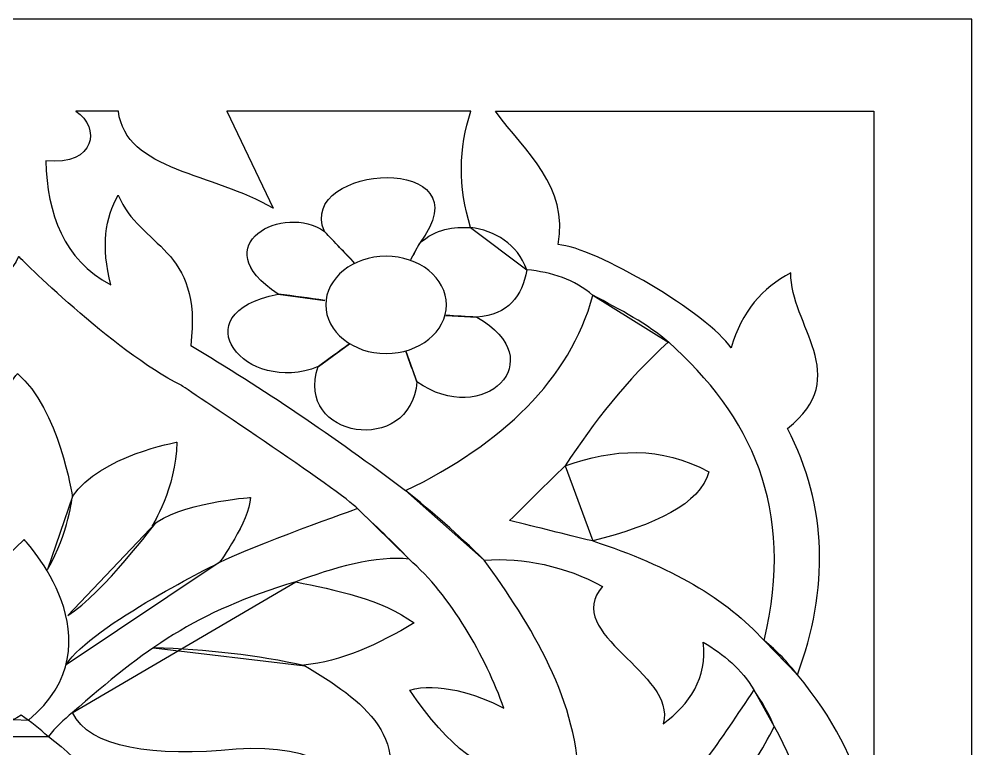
# Model space of a CAD drawing. Header units: centimetres. Extents: x 1.5 to 12, y -9 to 9.
# Drawn here: x 6.75 to 12, y 4.98 to 9 of the extents above; entities that cross this region are included whole.
import ezdxf

# ---------------------------------------------------------------- set-up
doc = ezdxf.new("R2010")
doc.units = ezdxf.units.CM
doc.header["$MEASUREMENT"] = 0
doc.layers.add('layer 1', color=7, linetype='Continuous')

msp = doc.modelspace()

# ---------------------------------------------------------------- linework, layer by layer
at = {"layer": 'layer 1', "color": 250}
for points, knots in [([(1.50051, 9.00077), (1.50051, 9.00077), (12.00111, 9.00077), (12.00111, 9.00077), (12.00111, 9.00077), (12.00111, 9.00077), (12.00111, -9.00025), (12.00111, -9.00025), (12.00111, -9.00025), (12.00111, -9.00025), (1.50051, -9.00025), (1.50051, -9.00025), (1.50051, -9.00025), (1.50051, -9.00025), (1.50051, 9.00077), (1.50051, 9.00077)], [0, 0, 0, 0, 0.2, 0.2, 0.2, 0.2, 0.4, 0.4, 0.4, 0.4, 0.6, 0.6, 0.6, 0.6, 1, 1, 1, 1]), ([(7.06436, 8.49267), (7.06436, 8.49267), (7.29829, 8.49267), (7.29829, 8.49267), (7.29829, 8.49267), (7.33764, 8.16199), (7.82619, 8.15108), (8.15099, 7.95774), (8.15099, 7.95774), (8.15099, 7.95774), (7.89627, 8.49267), (7.89627, 8.49267), (7.89627, 8.49267), (7.89627, 8.49267), (9.24083, 8.49267), (9.24083, 8.49267), (9.24083, 8.49267), (9.17111, 8.2893), (9.17038, 8.07579), (9.23867, 7.85215), (9.23867, 7.85215), (9.14459, 7.85413), (9.05049, 7.85051), (8.95642, 7.76322), (8.95642, 7.76322), (9.34217, 8.26925), (8.27361, 8.20466), (8.43323, 7.8299), (8.43323, 7.8299), (8.21523, 7.98925), (7.75856, 7.75764), (8.17852, 7.48531), (8.17852, 7.48531), (7.63022, 7.37735), (8.00053, 6.92364), (8.39883, 7.08513), (8.39883, 7.08513), (8.26284, 6.68773), (8.91107, 6.58766), (8.94267, 7.00174), (8.94267, 7.00174), (9.30983, 6.74236), (9.69533, 7.12217), (9.2731, 7.35746), (9.2731, 7.35746), (9.44751, 7.3695), (9.52093, 7.47326), (9.54846, 7.6187), (9.54846, 7.6187), (9.68613, 7.60575), (9.81175, 7.56462), (9.91272, 7.47755), (9.91272, 7.47755), (9.78535, 7.01156), (9.41192, 6.65992), (8.88069, 6.40149), (8.88069, 6.40149), (8.48602, 6.70209), (8.0913, 6.9649), (7.69663, 7.20184), (7.69663, 7.20184), (7.76445, 7.74447), (7.41658, 7.74073), (7.29736, 8.02999), (7.29736, 8.02999), (7.22442, 7.90691), (7.20275, 7.74761), (7.25604, 7.53532), (7.25604, 7.53532), (6.9947, 7.67724), (6.90697, 7.92424), (6.89807, 8.21899), (6.89807, 8.21899), (7.17647, 8.19425), (7.19918, 8.40209), (7.06436, 8.49267)], [0, 0, 0, 0, 0.05, 0.05, 0.05, 0.05, 0.1, 0.1, 0.1, 0.1, 0.15, 0.15, 0.15, 0.15, 0.2, 0.2, 0.2, 0.2, 0.25, 0.25, 0.25, 0.25, 0.3, 0.3, 0.3, 0.3, 0.35, 0.35, 0.35, 0.35, 0.4, 0.4, 0.4, 0.4, 0.45, 0.45, 0.45, 0.45, 0.5, 0.5, 0.5, 0.5, 0.55, 0.55, 0.55, 0.55, 0.6, 0.6, 0.6, 0.6, 0.65, 0.65, 0.65, 0.65, 0.7, 0.7, 0.7, 0.7, 0.75, 0.75, 0.75, 0.75, 0.8, 0.8, 0.8, 0.8, 0.85, 0.85, 0.85, 0.85, 0.9, 0.9, 0.9, 0.9, 1, 1, 1, 1]), ([(11.40717, 4.68845), (11.40717, 4.68845), (11.46042, 4.68845), (11.46042, 4.68845), (11.46042, 4.68845), (11.46042, 4.68845), (11.46042, 8.49267), (11.46042, 8.49267), (11.46042, 8.49267), (11.46042, 8.49267), (9.3753, 8.49267), (9.3753, 8.49267), (9.3753, 8.49267), (9.54409, 8.26467), (9.78019, 8.07923), (9.72057, 7.75764), (9.72057, 7.75764), (9.92309, 7.74478), (10.55321, 7.37395), (10.67396, 7.18799), (10.67396, 7.18799), (10.73108, 7.38954), (10.84704, 7.51984), (11.00319, 7.60145), (11.00319, 7.60145), (10.99708, 7.31597), (11.35294, 7.03046), (10.9849, 6.74498), (10.9849, 6.74498), (11.20735, 6.31276), (11.21326, 5.85868), (11.03977, 5.38645), (11.03977, 5.38645), (11.23763, 5.14777), (11.35735, 4.91356), (11.40717, 4.68845)], [0, 0, 0, 0, 0.1, 0.1, 0.1, 0.1, 0.2, 0.2, 0.2, 0.2, 0.3, 0.3, 0.3, 0.3, 0.4, 0.4, 0.4, 0.4, 0.5, 0.5, 0.5, 0.5, 0.6, 0.6, 0.6, 0.6, 0.7, 0.7, 0.7, 0.7, 0.8, 0.8, 0.8, 0.8, 1, 1, 1, 1]), ([(8.43323, 7.8299), (8.4912, 7.76858), (8.54345, 7.7155), (8.6014, 7.65418), (8.6014, 7.65418), (8.6014, 7.65418), (8.43323, 7.8299), (8.43323, 7.8299)], [0, 0, 0, 0, 0.3333333, 0.3333333, 0.3333333, 0.3333333, 1, 1, 1, 1]), ([(9.23867, 7.85215), (9.37203, 7.83524), (9.49502, 7.76189), (9.54846, 7.6187), (9.54846, 7.6187), (9.54846, 7.6187), (9.23867, 7.85215), (9.23867, 7.85215)], [0, 0, 0, 0, 0.3333333, 0.3333333, 0.3333333, 0.3333333, 1, 1, 1, 1]), ([(8.9091, 7.67578), (8.9256, 7.70621), (8.93993, 7.7328), (8.95642, 7.76322), (8.95642, 7.76322), (8.95642, 7.76322), (8.9091, 7.67578), (8.9091, 7.67578)], [0, 0, 0, 0, 0.3333333, 0.3333333, 0.3333333, 0.3333333, 1, 1, 1, 1]), ([(5.68226, 6.01405), (5.69818, 5.99066), (5.71406, 5.96727), (5.72992, 5.94387), (5.72992, 5.94387), (5.69885, 5.95804), (5.66777, 5.97221), (5.6367, 5.98642), (5.6367, 5.98642), (5.41058, 6.08939), (5.0714, 6.24384), (4.95834, 6.29531), (4.95834, 6.29531), (4.84527, 6.34682), (5.00393, 6.38754), (5.59107, 6.76101), (5.59107, 6.76101), (5.59107, 6.76101), (6.60576, 7.3696), (6.74825, 7.69237), (6.74825, 7.69237), (6.74825, 7.69237), (7.26701, 7.17135), (7.64324, 6.98233), (7.64324, 6.98233), (7.64324, 6.98233), (8.54091, 6.38544), (8.61549, 6.30279), (8.61549, 6.30279), (8.61549, 6.30279), (8.03086, 6.09705), (7.85415, 6.00486), (7.85415, 6.00486), (7.85415, 6.00486), (8.01945, 6.23078), (8.02516, 6.36449), (8.02516, 6.36449), (8.02516, 6.36449), (7.62045, 6.33219), (7.48364, 6.20774), (7.48364, 6.20774), (7.48364, 6.20774), (7.61473, 6.41057), (7.62045, 6.66879), (7.62045, 6.66879), (7.62045, 6.66879), (7.19861, 6.59504), (7.0447, 6.36911), (7.0447, 6.36911), (7.0447, 6.36911), (6.97058, 6.8532), (6.74257, 7.04686), (6.74257, 7.04686), (6.74257, 7.04686), (6.54307, 6.82093), (6.50315, 6.40135), (6.50315, 6.40135), (6.50315, 6.40135), (6.11551, 6.65033), (5.90462, 6.66879), (5.90462, 6.66879), (5.90462, 6.66879), (5.88748, 6.50739), (6.0699, 6.21695), (6.0699, 6.21695), (6.0699, 6.21695), (5.68226, 6.40599), (5.50555, 6.35527), (5.50555, 6.35527), (5.50555, 6.35527), (5.56829, 6.1201), (5.68226, 6.01405)], [0, 0, 0, 0, 0.0526316, 0.0526316, 0.0526316, 0.0526316, 0.1052632, 0.1052632, 0.1052632, 0.1052632, 0.1578947, 0.1578947, 0.1578947, 0.1578947, 0.2105263, 0.2105263, 0.2105263, 0.2105263, 0.2631579, 0.2631579, 0.2631579, 0.2631579, 0.3157895, 0.3157895, 0.3157895, 0.3157895, 0.3684211, 0.3684211, 0.3684211, 0.3684211, 0.4210526, 0.4210526, 0.4210526, 0.4210526, 0.4736842, 0.4736842, 0.4736842, 0.4736842, 0.5263158, 0.5263158, 0.5263158, 0.5263158, 0.5789474, 0.5789474, 0.5789474, 0.5789474, 0.6315789, 0.6315789, 0.6315789, 0.6315789, 0.6842105, 0.6842105, 0.6842105, 0.6842105, 0.7368421, 0.7368421, 0.7368421, 0.7368421, 0.7894737, 0.7894737, 0.7894737, 0.7894737, 0.8421053, 0.8421053, 0.8421053, 0.8421053, 0.8947368, 0.8947368, 0.8947368, 0.8947368, 1, 1, 1, 1]), ([(8.77309, 7.69382), (8.95612, 7.69382), (9.10546, 7.57329), (9.10546, 7.42549), (9.10546, 7.42549), (9.10546, 7.27769), (8.95612, 7.15715), (8.77309, 7.15715), (8.77309, 7.15715), (8.59003, 7.15715), (8.44074, 7.27769), (8.44074, 7.42549), (8.44074, 7.42549), (8.44074, 7.57329), (8.59003, 7.69382), (8.77309, 7.69382), (8.77309, 7.69382), (8.77309, 7.69382), (8.77309, 7.69382), (8.77309, 7.69382)], [0, 0, 0, 0, 0.1666667, 0.1666667, 0.1666667, 0.1666667, 0.3333333, 0.3333333, 0.3333333, 0.3333333, 0.5, 0.5, 0.5, 0.5, 0.6666667, 0.6666667, 0.6666667, 0.6666667, 1, 1, 1, 1]), ([(8.17852, 7.48531), (8.26588, 7.47338), (8.3478, 7.46225), (8.43515, 7.45029), (8.43515, 7.45029), (8.43515, 7.45029), (8.17852, 7.48531), (8.17852, 7.48531)], [0, 0, 0, 0, 0.3333333, 0.3333333, 0.3333333, 0.3333333, 1, 1, 1, 1]), ([(9.91264, 7.47805), (10.06215, 7.40068), (10.21587, 7.3186), (10.33132, 7.21834), (10.33132, 7.21834), (10.33132, 7.21834), (9.91264, 7.47805), (9.91264, 7.47805)], [0, 0, 0, 0, 0.3333333, 0.3333333, 0.3333333, 0.3333333, 1, 1, 1, 1]), ([(9.10202, 7.36777), (9.16092, 7.36363), (9.21419, 7.36162), (9.2731, 7.35746), (9.2731, 7.35746), (9.2731, 7.35746), (9.10202, 7.36777), (9.10202, 7.36777)], [0, 0, 0, 0, 0.3333333, 0.3333333, 0.3333333, 0.3333333, 1, 1, 1, 1]), ([(8.40062, 7.08609), (8.45737, 7.12753), (8.51413, 7.16899), (8.57089, 7.21046), (8.57089, 7.21046), (8.57089, 7.21046), (8.40062, 7.08609), (8.40062, 7.08609)], [0, 0, 0, 0, 0.3333333, 0.3333333, 0.3333333, 0.3333333, 1, 1, 1, 1]), ([(10.32856, 7.22169), (10.77942, 6.81669), (11.03373, 6.30905), (10.85563, 5.57548), (10.85563, 5.57548), (10.65222, 5.8032), (10.33783, 5.98611), (9.91246, 6.12425), (9.91246, 6.12425), (10.25465, 6.21192), (10.50427, 6.32766), (10.55052, 6.50497), (10.55052, 6.50497), (10.28696, 6.65059), (10.02343, 6.63191), (9.7599, 6.53857), (9.7599, 6.53857), (9.91706, 6.77935), (10.09741, 7.0108), (10.32856, 7.22169)], [0, 0, 0, 0, 0.1666667, 0.1666667, 0.1666667, 0.1666667, 0.3333333, 0.3333333, 0.3333333, 0.3333333, 0.5, 0.5, 0.5, 0.5, 0.6666667, 0.6666667, 0.6666667, 0.6666667, 1, 1, 1, 1]), ([(8.88125, 7.17067), (8.90167, 7.11354), (8.92223, 7.05888), (8.94267, 7.00174), (8.94267, 7.00174), (8.94267, 7.00174), (8.88125, 7.17067), (8.88125, 7.17067)], [0, 0, 0, 0, 0.3333333, 0.3333333, 0.3333333, 0.3333333, 1, 1, 1, 1]), ([(9.7599, 6.53857), (9.64867, 6.43149), (9.56349, 6.34336), (9.45226, 6.23629), (9.45226, 6.23629), (9.61908, 6.19832), (9.74563, 6.16221), (9.91245, 6.12425), (9.91245, 6.12425), (9.91245, 6.12425), (9.7599, 6.53857), (9.7599, 6.53857)], [0, 0, 0, 0, 0.25, 0.25, 0.25, 0.25, 0.5, 0.5, 0.5, 0.5, 1, 1, 1, 1]), ([(7.0447, 6.36911), (7.0447, 6.36911), (7.02507, 6.17166), (6.90805, 5.96743), (6.90805, 5.96743), (6.90805, 5.96743), (7.0447, 6.36911), (7.0447, 6.36911)], [0, 0, 0, 0, 0.3333333, 0.3333333, 0.3333333, 0.3333333, 1, 1, 1, 1]), ([(8.88069, 6.40149), (9.02527, 6.28658), (9.1688, 6.16035), (9.31342, 6.01871), (9.31342, 6.01871), (9.31342, 6.01871), (8.88069, 6.40149), (8.88069, 6.40149)], [0, 0, 0, 0, 0.3333333, 0.3333333, 0.3333333, 0.3333333, 1, 1, 1, 1]), ([(8.61549, 6.30279), (8.71697, 6.20542), (8.80559, 6.12494), (8.90001, 6.02326), (8.90001, 6.02326), (8.90001, 6.02326), (8.61549, 6.30279), (8.61549, 6.30279)], [0, 0, 0, 0, 0.3333333, 0.3333333, 0.3333333, 0.3333333, 1, 1, 1, 1]), ([(7.50545, 6.22646), (7.50545, 6.22646), (7.21597, 5.8379), (7.01891, 5.7134), (7.01891, 5.7134), (7.01891, 5.7134), (7.50545, 6.22646), (7.50545, 6.22646)], [0, 0, 0, 0, 0.3333333, 0.3333333, 0.3333333, 0.3333333, 1, 1, 1, 1]), ([(6.71989, 5.13979), (6.71989, 5.13979), (6.23062, 5.64861), (6.77873, 6.13182), (6.77873, 6.13182), (6.77873, 6.13182), (7.31951, 5.56492), (6.80219, 5.13651), (6.80219, 5.13651), (6.80219, 5.13651), (6.71989, 5.13979), (6.71989, 5.13979)], [0, 0, 0, 0, 0.25, 0.25, 0.25, 0.25, 0.5, 0.5, 0.5, 0.5, 1, 1, 1, 1]), ([(6.94487, 2.41159), (6.94487, 2.64766), (6.94487, 2.86069), (6.94487, 3.13408), (6.94487, 3.13408), (7.56676, 3.00461), (7.39568, 3.9149), (7.73726, 4.08004), (7.73726, 4.08004), (7.55142, 4.10868), (7.34304, 4.03282), (7.17413, 3.95935), (7.17413, 3.95935), (7.41204, 4.3712), (7.30936, 4.74976), (6.91224, 5.04747), (6.91224, 5.04747), (6.95144, 5.09549), (6.996, 5.13918), (7.04595, 5.17861), (7.04595, 5.17861), (7.13427, 4.98338), (7.49578, 4.93072), (7.94791, 4.97744), (7.94791, 4.97744), (8.39238, 5.00666), (8.60886, 4.83991), (8.72168, 4.58408), (8.72168, 4.58408), (8.94938, 5.04112), (8.64354, 5.24472), (8.32046, 5.4402), (8.32046, 5.4402), (8.52213, 5.45737), (8.733, 5.55639), (8.92705, 5.67236), (8.92705, 5.67236), (8.75308, 5.80313), (8.48774, 5.8548), (8.27562, 5.8991), (8.27562, 5.8991), (8.47034, 5.9732), (8.72821, 6.04797), (8.90001, 6.02326), (8.90001, 6.02326), (9.12903, 5.82509), (9.32275, 5.48659), (9.42201, 5.20196), (9.42201, 5.20196), (9.27232, 5.28251), (9.0528, 5.34825), (8.90318, 5.30137), (8.90318, 5.30137), (9.12241, 4.98154), (9.31919, 4.83771), (9.49546, 4.85404), (9.49546, 4.85404), (9.47694, 4.76917), (9.48526, 4.68432), (9.5528, 4.59953), (9.5528, 4.59953), (9.70074, 4.53298), (9.83206, 4.44399), (9.94444, 4.32954), (9.94444, 4.32954), (9.76614, 4.18205), (9.58777, 4.06386), (9.40947, 3.99791), (9.40947, 3.99791), (9.46728, 4.32127), (9.30796, 4.49948), (8.95097, 4.54553), (8.95097, 4.54553), (8.51332, 4.50924), (8.33095, 4.29687), (8.46377, 3.88994), (8.46377, 3.88994), (8.12045, 4.0669), (7.89695, 4.05861), (7.67736, 3.7853), (7.67736, 3.7853), (7.51618, 3.46314), (7.80154, 3.34272), (8.04342, 3.25749), (8.04342, 3.25749), (7.7364, 3.11782), (7.59387, 2.91763), (7.69735, 2.60685), (7.69735, 2.60685), (7.57632, 2.5004), (7.45357, 2.42278), (7.33076, 2.34592), (7.33076, 2.34592), (7.20574, 2.37837), (7.07683, 2.40055), (6.94487, 2.41159)], [0, 0, 0, 0, 0.04, 0.04, 0.04, 0.04, 0.08, 0.08, 0.08, 0.08, 0.12, 0.12, 0.12, 0.12, 0.16, 0.16, 0.16, 0.16, 0.2, 0.2, 0.2, 0.2, 0.24, 0.24, 0.24, 0.24, 0.28, 0.28, 0.28, 0.28, 0.32, 0.32, 0.32, 0.32, 0.36, 0.36, 0.36, 0.36, 0.4, 0.4, 0.4, 0.4, 0.44, 0.44, 0.44, 0.44, 0.48, 0.48, 0.48, 0.48, 0.52, 0.52, 0.52, 0.52, 0.56, 0.56, 0.56, 0.56, 0.6, 0.6, 0.6, 0.6, 0.64, 0.64, 0.64, 0.64, 0.68, 0.68, 0.68, 0.68, 0.72, 0.72, 0.72, 0.72, 0.76, 0.76, 0.76, 0.76, 0.8, 0.8, 0.8, 0.8, 0.84, 0.84, 0.84, 0.84, 0.88, 0.88, 0.88, 0.88, 0.92, 0.92, 0.92, 0.92, 1, 1, 1, 1]), ([(7.85415, 6.00486), (7.85415, 6.00486), (7.15528, 5.66264), (7.00947, 5.44221), (7.00947, 5.44221), (7.00947, 5.44221), (7.85415, 6.00486), (7.85415, 6.00486)], [0, 0, 0, 0, 0.3333333, 0.3333333, 0.3333333, 0.3333333, 1, 1, 1, 1]), ([(9.31342, 6.01871), (9.56507, 5.67185), (9.84418, 5.23006), (9.8329, 4.76883), (9.8329, 4.76883), (9.95344, 4.7064), (10.07991, 4.62027), (10.16653, 4.52116), (10.16653, 4.52116), (10.44947, 4.75866), (10.61948, 5.03864), (10.79976, 5.30376), (10.79976, 5.30376), (10.73232, 5.41707), (10.63377, 5.49888), (10.52109, 5.56636), (10.52109, 5.56636), (10.54238, 5.3686), (10.44759, 5.22474), (10.29927, 5.11727), (10.29927, 5.11727), (10.37978, 5.3955), (9.73563, 5.61093), (9.96558, 5.87365), (9.96558, 5.87365), (9.75735, 5.98607), (9.53294, 6.0344), (9.31342, 6.01871)], [0, 0, 0, 0, 0.125, 0.125, 0.125, 0.125, 0.25, 0.25, 0.25, 0.25, 0.375, 0.375, 0.375, 0.375, 0.5, 0.5, 0.5, 0.5, 0.625, 0.625, 0.625, 0.625, 0.75, 0.75, 0.75, 0.75, 1, 1, 1, 1]), ([(7.04354, 5.17609), (7.44621, 5.5306), (7.72012, 5.73267), (8.27562, 5.8991), (8.27562, 5.8991), (8.27562, 5.8991), (7.04354, 5.17609), (7.04354, 5.17609)], [0, 0, 0, 0, 0.3333333, 0.3333333, 0.3333333, 0.3333333, 1, 1, 1, 1]), ([(10.85563, 5.57548), (10.92854, 5.51846), (10.98515, 5.4546), (11.03977, 5.38645), (11.03977, 5.38645), (11.03977, 5.38645), (10.85563, 5.57548), (10.85563, 5.57548)], [0, 0, 0, 0, 0.3333333, 0.3333333, 0.3333333, 0.3333333, 1, 1, 1, 1]), ([(7.4909, 5.53538), (7.78441, 5.52661), (8.06281, 5.49439), (8.32758, 5.43657), (8.32758, 5.43657), (8.32758, 5.43657), (7.4909, 5.53538), (7.4909, 5.53538)], [0, 0, 0, 0, 0.3333333, 0.3333333, 0.3333333, 0.3333333, 1, 1, 1, 1]), ([(10.79976, 5.30376), (10.84641, 5.23566), (10.88308, 5.1699), (10.91157, 5.10176), (10.91157, 5.10176), (10.91157, 5.10176), (10.79976, 5.30376), (10.79976, 5.30376)], [0, 0, 0, 0, 0.3333333, 0.3333333, 0.3333333, 0.3333333, 1, 1, 1, 1]), ([(6.57907, 5.04701), (6.63718, 5.08849), (6.69936, 5.12663), (6.76237, 5.16415), (6.76237, 5.16415), (6.81517, 5.12663), (6.86533, 5.08773), (6.91086, 5.04628), (6.91086, 5.04628), (6.91086, 5.04628), (6.57907, 5.04701), (6.57907, 5.04701)], [0, 0, 0, 0, 0.25, 0.25, 0.25, 0.25, 0.5, 0.5, 0.5, 0.5, 1, 1, 1, 1]), ([(10.91157, 5.10176), (10.79058, 4.85008), (10.58128, 4.59817), (10.29888, 4.36281), (10.29888, 4.36281), (10.52581, 4.15925), (10.69222, 3.92314), (10.79811, 3.6544), (10.79811, 3.6544), (11.18991, 4.12591), (11.18549, 4.61398), (10.91157, 5.10176)], [0, 0, 0, 0, 0.25, 0.25, 0.25, 0.25, 0.5, 0.5, 0.5, 0.5, 1, 1, 1, 1])]:
    msp.add_open_spline(points, degree=3, knots=knots, dxfattribs=at)
at = {"layer": 'layer 1', "color": 250, "lineweight": 9}
for points, knots in [([(1.50051, 9.00077), (1.50051, 9.00077), (12.00111, 9.00077), (12.00111, 9.00077), (12.00111, 9.00077), (12.00111, 9.00077), (12.00111, -9.00025), (12.00111, -9.00025), (12.00111, -9.00025), (12.00111, -9.00025), (1.50051, -9.00025), (1.50051, -9.00025), (1.50051, -9.00025), (1.50051, -9.00025), (1.50051, 9.00077), (1.50051, 9.00077)], [0, 0, 0, 0, 0.2, 0.2, 0.2, 0.2, 0.4, 0.4, 0.4, 0.4, 0.6, 0.6, 0.6, 0.6, 1, 1, 1, 1]), ([(7.06436, 8.49267), (7.06436, 8.49267), (7.29829, 8.49267), (7.29829, 8.49267), (7.29829, 8.49267), (7.33764, 8.16199), (7.82619, 8.15108), (8.15099, 7.95774), (8.15099, 7.95774), (8.15099, 7.95774), (7.89627, 8.49267), (7.89627, 8.49267), (7.89627, 8.49267), (7.89627, 8.49267), (9.24083, 8.49267), (9.24083, 8.49267), (9.24083, 8.49267), (9.17111, 8.2893), (9.17038, 8.07579), (9.23867, 7.85215), (9.23867, 7.85215), (9.14459, 7.85413), (9.05049, 7.85051), (8.95642, 7.76322), (8.95642, 7.76322), (9.34217, 8.26925), (8.27361, 8.20466), (8.43323, 7.8299), (8.43323, 7.8299), (8.21523, 7.98925), (7.75856, 7.75764), (8.17852, 7.48531), (8.17852, 7.48531), (7.63022, 7.37735), (8.00053, 6.92364), (8.39883, 7.08513), (8.39883, 7.08513), (8.26284, 6.68773), (8.91107, 6.58766), (8.94267, 7.00174), (8.94267, 7.00174), (9.30983, 6.74236), (9.69533, 7.12217), (9.2731, 7.35746), (9.2731, 7.35746), (9.44751, 7.3695), (9.52093, 7.47326), (9.54846, 7.6187), (9.54846, 7.6187), (9.68613, 7.60575), (9.81175, 7.56462), (9.91272, 7.47755), (9.91272, 7.47755), (9.78535, 7.01156), (9.41192, 6.65992), (8.88069, 6.40149), (8.88069, 6.40149), (8.48602, 6.70209), (8.0913, 6.9649), (7.69663, 7.20184), (7.69663, 7.20184), (7.76445, 7.74447), (7.41658, 7.74073), (7.29736, 8.02999), (7.29736, 8.02999), (7.22442, 7.90691), (7.20275, 7.74761), (7.25604, 7.53532), (7.25604, 7.53532), (6.9947, 7.67724), (6.90697, 7.92424), (6.89807, 8.21899), (6.89807, 8.21899), (7.17647, 8.19425), (7.19918, 8.40209), (7.06436, 8.49267)], [0, 0, 0, 0, 0.05, 0.05, 0.05, 0.05, 0.1, 0.1, 0.1, 0.1, 0.15, 0.15, 0.15, 0.15, 0.2, 0.2, 0.2, 0.2, 0.25, 0.25, 0.25, 0.25, 0.3, 0.3, 0.3, 0.3, 0.35, 0.35, 0.35, 0.35, 0.4, 0.4, 0.4, 0.4, 0.45, 0.45, 0.45, 0.45, 0.5, 0.5, 0.5, 0.5, 0.55, 0.55, 0.55, 0.55, 0.6, 0.6, 0.6, 0.6, 0.65, 0.65, 0.65, 0.65, 0.7, 0.7, 0.7, 0.7, 0.75, 0.75, 0.75, 0.75, 0.8, 0.8, 0.8, 0.8, 0.85, 0.85, 0.85, 0.85, 0.9, 0.9, 0.9, 0.9, 1, 1, 1, 1]), ([(11.40717, 4.68845), (11.40717, 4.68845), (11.46042, 4.68845), (11.46042, 4.68845), (11.46042, 4.68845), (11.46042, 4.68845), (11.46042, 8.49267), (11.46042, 8.49267), (11.46042, 8.49267), (11.46042, 8.49267), (9.3753, 8.49267), (9.3753, 8.49267), (9.3753, 8.49267), (9.54409, 8.26467), (9.78019, 8.07923), (9.72057, 7.75764), (9.72057, 7.75764), (9.92309, 7.74478), (10.55321, 7.37395), (10.67396, 7.18799), (10.67396, 7.18799), (10.73108, 7.38954), (10.84704, 7.51984), (11.00319, 7.60145), (11.00319, 7.60145), (10.99708, 7.31597), (11.35294, 7.03046), (10.9849, 6.74498), (10.9849, 6.74498), (11.20735, 6.31276), (11.21326, 5.85868), (11.03977, 5.38645), (11.03977, 5.38645), (11.23763, 5.14777), (11.35735, 4.91356), (11.40717, 4.68845)], [0, 0, 0, 0, 0.1, 0.1, 0.1, 0.1, 0.2, 0.2, 0.2, 0.2, 0.3, 0.3, 0.3, 0.3, 0.4, 0.4, 0.4, 0.4, 0.5, 0.5, 0.5, 0.5, 0.6, 0.6, 0.6, 0.6, 0.7, 0.7, 0.7, 0.7, 0.8, 0.8, 0.8, 0.8, 1, 1, 1, 1]), ([(5.68226, 6.01405), (5.69818, 5.99066), (5.71406, 5.96727), (5.72992, 5.94387), (5.72992, 5.94387), (5.69885, 5.95804), (5.66777, 5.97221), (5.6367, 5.98642), (5.6367, 5.98642), (5.41058, 6.08939), (5.0714, 6.24384), (4.95834, 6.29531), (4.95834, 6.29531), (4.84527, 6.34682), (5.00393, 6.38754), (5.59107, 6.76101), (5.59107, 6.76101), (5.59107, 6.76101), (6.60576, 7.3696), (6.74825, 7.69237), (6.74825, 7.69237), (6.74825, 7.69237), (7.26701, 7.17135), (7.64324, 6.98233), (7.64324, 6.98233), (7.64324, 6.98233), (8.54091, 6.38544), (8.61549, 6.30279), (8.61549, 6.30279), (8.61549, 6.30279), (8.03086, 6.09705), (7.85415, 6.00486), (7.85415, 6.00486), (7.85415, 6.00486), (8.01945, 6.23078), (8.02516, 6.36449), (8.02516, 6.36449), (8.02516, 6.36449), (7.62045, 6.33219), (7.48364, 6.20774), (7.48364, 6.20774), (7.48364, 6.20774), (7.61473, 6.41057), (7.62045, 6.66879), (7.62045, 6.66879), (7.62045, 6.66879), (7.19861, 6.59504), (7.0447, 6.36911), (7.0447, 6.36911), (7.0447, 6.36911), (6.97058, 6.8532), (6.74257, 7.04686), (6.74257, 7.04686), (6.74257, 7.04686), (6.54307, 6.82093), (6.50315, 6.40135), (6.50315, 6.40135), (6.50315, 6.40135), (6.11551, 6.65033), (5.90462, 6.66879), (5.90462, 6.66879), (5.90462, 6.66879), (5.88748, 6.50739), (6.0699, 6.21695), (6.0699, 6.21695), (6.0699, 6.21695), (5.68226, 6.40599), (5.50555, 6.35527), (5.50555, 6.35527), (5.50555, 6.35527), (5.56829, 6.1201), (5.68226, 6.01405)], [0, 0, 0, 0, 0.0526316, 0.0526316, 0.0526316, 0.0526316, 0.1052632, 0.1052632, 0.1052632, 0.1052632, 0.1578947, 0.1578947, 0.1578947, 0.1578947, 0.2105263, 0.2105263, 0.2105263, 0.2105263, 0.2631579, 0.2631579, 0.2631579, 0.2631579, 0.3157895, 0.3157895, 0.3157895, 0.3157895, 0.3684211, 0.3684211, 0.3684211, 0.3684211, 0.4210526, 0.4210526, 0.4210526, 0.4210526, 0.4736842, 0.4736842, 0.4736842, 0.4736842, 0.5263158, 0.5263158, 0.5263158, 0.5263158, 0.5789474, 0.5789474, 0.5789474, 0.5789474, 0.6315789, 0.6315789, 0.6315789, 0.6315789, 0.6842105, 0.6842105, 0.6842105, 0.6842105, 0.7368421, 0.7368421, 0.7368421, 0.7368421, 0.7894737, 0.7894737, 0.7894737, 0.7894737, 0.8421053, 0.8421053, 0.8421053, 0.8421053, 0.8947368, 0.8947368, 0.8947368, 0.8947368, 1, 1, 1, 1]), ([(8.77309, 7.69382), (8.95612, 7.69382), (9.10546, 7.57329), (9.10546, 7.42549), (9.10546, 7.42549), (9.10546, 7.27769), (8.95612, 7.15715), (8.77309, 7.15715), (8.77309, 7.15715), (8.59003, 7.15715), (8.44074, 7.27769), (8.44074, 7.42549), (8.44074, 7.42549), (8.44074, 7.57329), (8.59003, 7.69382), (8.77309, 7.69382)], [0, 0, 0, 0, 0.2, 0.2, 0.2, 0.2, 0.4, 0.4, 0.4, 0.4, 0.6, 0.6, 0.6, 0.6, 1, 1, 1, 1]), ([(10.32856, 7.22169), (10.77942, 6.81669), (11.03373, 6.30905), (10.85563, 5.57548), (10.85563, 5.57548), (10.65222, 5.8032), (10.33783, 5.98611), (9.91246, 6.12425), (9.91246, 6.12425), (10.25465, 6.21192), (10.50427, 6.32766), (10.55052, 6.50497), (10.55052, 6.50497), (10.28696, 6.65059), (10.02343, 6.63191), (9.7599, 6.53857), (9.7599, 6.53857), (9.91706, 6.77935), (10.09741, 7.0108), (10.32856, 7.22169)], [0, 0, 0, 0, 0.1666667, 0.1666667, 0.1666667, 0.1666667, 0.3333333, 0.3333333, 0.3333333, 0.3333333, 0.5, 0.5, 0.5, 0.5, 0.6666667, 0.6666667, 0.6666667, 0.6666667, 1, 1, 1, 1]), ([(9.7599, 6.53857), (9.64867, 6.43149), (9.56349, 6.34336), (9.45226, 6.23629), (9.45226, 6.23629), (9.61908, 6.19832), (9.74563, 6.16221), (9.91245, 6.12425)], [0, 0, 0, 0, 0.3333333, 0.3333333, 0.3333333, 0.3333333, 1, 1, 1, 1]), ([(6.71989, 5.13979), (6.71989, 5.13979), (6.23062, 5.64861), (6.77873, 6.13182), (6.77873, 6.13182), (6.77873, 6.13182), (7.31951, 5.56492), (6.80219, 5.13651)], [0, 0, 0, 0, 0.3333333, 0.3333333, 0.3333333, 0.3333333, 1, 1, 1, 1]), ([(6.94487, 2.41159), (6.94487, 2.64766), (6.94487, 2.86069), (6.94487, 3.13408), (6.94487, 3.13408), (7.56676, 3.00461), (7.39568, 3.9149), (7.73726, 4.08004), (7.73726, 4.08004), (7.55142, 4.10868), (7.34304, 4.03282), (7.17413, 3.95935), (7.17413, 3.95935), (7.41204, 4.3712), (7.30936, 4.74976), (6.91224, 5.04747), (6.91224, 5.04747), (6.95144, 5.09549), (6.996, 5.13918), (7.04595, 5.17861), (7.04595, 5.17861), (7.13427, 4.98338), (7.49578, 4.93072), (7.94791, 4.97744), (7.94791, 4.97744), (8.39238, 5.00666), (8.60886, 4.83991), (8.72168, 4.58408), (8.72168, 4.58408), (8.94938, 5.04112), (8.64354, 5.24472), (8.32046, 5.4402), (8.32046, 5.4402), (8.52213, 5.45737), (8.733, 5.55639), (8.92705, 5.67236), (8.92705, 5.67236), (8.75308, 5.80313), (8.48774, 5.8548), (8.27562, 5.8991), (8.27562, 5.8991), (8.47034, 5.9732), (8.72821, 6.04797), (8.90001, 6.02326), (8.90001, 6.02326), (9.12903, 5.82509), (9.32275, 5.48659), (9.42201, 5.20196), (9.42201, 5.20196), (9.27232, 5.28251), (9.0528, 5.34825), (8.90318, 5.30137), (8.90318, 5.30137), (9.12241, 4.98154), (9.31919, 4.83771), (9.49546, 4.85404), (9.49546, 4.85404), (9.47694, 4.76917), (9.48526, 4.68432), (9.5528, 4.59953), (9.5528, 4.59953), (9.70074, 4.53298), (9.83206, 4.44399), (9.94444, 4.32954), (9.94444, 4.32954), (9.76614, 4.18205), (9.58777, 4.06386), (9.40947, 3.99791), (9.40947, 3.99791), (9.46728, 4.32127), (9.30796, 4.49948), (8.95097, 4.54553), (8.95097, 4.54553), (8.51332, 4.50924), (8.33095, 4.29687), (8.46377, 3.88994), (8.46377, 3.88994), (8.12045, 4.0669), (7.89695, 4.05861), (7.67736, 3.7853), (7.67736, 3.7853), (7.51618, 3.46314), (7.80154, 3.34272), (8.04342, 3.25749), (8.04342, 3.25749), (7.7364, 3.11782), (7.59387, 2.91763), (7.69735, 2.60685), (7.69735, 2.60685), (7.57632, 2.5004), (7.45357, 2.42278), (7.33076, 2.34592), (7.33076, 2.34592), (7.20574, 2.37837), (7.07683, 2.40055), (6.94487, 2.41159)], [0, 0, 0, 0, 0.04, 0.04, 0.04, 0.04, 0.08, 0.08, 0.08, 0.08, 0.12, 0.12, 0.12, 0.12, 0.16, 0.16, 0.16, 0.16, 0.2, 0.2, 0.2, 0.2, 0.24, 0.24, 0.24, 0.24, 0.28, 0.28, 0.28, 0.28, 0.32, 0.32, 0.32, 0.32, 0.36, 0.36, 0.36, 0.36, 0.4, 0.4, 0.4, 0.4, 0.44, 0.44, 0.44, 0.44, 0.48, 0.48, 0.48, 0.48, 0.52, 0.52, 0.52, 0.52, 0.56, 0.56, 0.56, 0.56, 0.6, 0.6, 0.6, 0.6, 0.64, 0.64, 0.64, 0.64, 0.68, 0.68, 0.68, 0.68, 0.72, 0.72, 0.72, 0.72, 0.76, 0.76, 0.76, 0.76, 0.8, 0.8, 0.8, 0.8, 0.84, 0.84, 0.84, 0.84, 0.88, 0.88, 0.88, 0.88, 0.92, 0.92, 0.92, 0.92, 1, 1, 1, 1]), ([(9.31342, 6.01871), (9.56507, 5.67185), (9.84418, 5.23006), (9.8329, 4.76883), (9.8329, 4.76883), (9.95344, 4.7064), (10.07991, 4.62027), (10.16653, 4.52116), (10.16653, 4.52116), (10.44947, 4.75866), (10.61948, 5.03864), (10.79976, 5.30376), (10.79976, 5.30376), (10.73232, 5.41707), (10.63377, 5.49888), (10.52109, 5.56636), (10.52109, 5.56636), (10.54238, 5.3686), (10.44759, 5.22474), (10.29927, 5.11727), (10.29927, 5.11727), (10.37978, 5.3955), (9.73563, 5.61093), (9.96558, 5.87365), (9.96558, 5.87365), (9.75735, 5.98607), (9.53294, 6.0344), (9.31342, 6.01871)], [0, 0, 0, 0, 0.125, 0.125, 0.125, 0.125, 0.25, 0.25, 0.25, 0.25, 0.375, 0.375, 0.375, 0.375, 0.5, 0.5, 0.5, 0.5, 0.625, 0.625, 0.625, 0.625, 0.75, 0.75, 0.75, 0.75, 1, 1, 1, 1]), ([(6.57907, 5.04701), (6.63718, 5.08849), (6.69936, 5.12663), (6.76237, 5.16415), (6.76237, 5.16415), (6.81517, 5.12663), (6.86533, 5.08773), (6.91086, 5.04628)], [0, 0, 0, 0, 0.3333333, 0.3333333, 0.3333333, 0.3333333, 1, 1, 1, 1]), ([(10.91157, 5.10176), (10.79058, 4.85008), (10.58128, 4.59817), (10.29888, 4.36281), (10.29888, 4.36281), (10.52581, 4.15925), (10.69222, 3.92314), (10.79811, 3.6544), (10.79811, 3.6544), (11.18991, 4.12591), (11.18549, 4.61398), (10.91157, 5.10176)], [0, 0, 0, 0, 0.25, 0.25, 0.25, 0.25, 0.5, 0.5, 0.5, 0.5, 1, 1, 1, 1])]:
    msp.add_open_spline(points, degree=3, knots=knots, dxfattribs=at)
for points in [[(8.43323, 7.8299), (8.4912, 7.76858), (8.54345, 7.7155), (8.6014, 7.65418)], [(9.23867, 7.85215), (9.37203, 7.83524), (9.49502, 7.76189), (9.54846, 7.6187)], [(8.9091, 7.67578), (8.9256, 7.70621), (8.93993, 7.7328), (8.95642, 7.76322)], [(8.17852, 7.48531), (8.26588, 7.47338), (8.3478, 7.46225), (8.43515, 7.45029)], [(9.91264, 7.47805), (10.06215, 7.40068), (10.21587, 7.3186), (10.33132, 7.21834)], [(9.10202, 7.36777), (9.16092, 7.36363), (9.21419, 7.36162), (9.2731, 7.35746)], [(8.40062, 7.08609), (8.45737, 7.12753), (8.51413, 7.16899), (8.57089, 7.21046)], [(8.88125, 7.17067), (8.90167, 7.11354), (8.92223, 7.05888), (8.94267, 7.00174)], [(7.0447, 6.36911), (7.0447, 6.36911), (7.02507, 6.17166), (6.90805, 5.96743)], [(8.88069, 6.40149), (9.02527, 6.28658), (9.1688, 6.16035), (9.31342, 6.01871)], [(8.61549, 6.30279), (8.71697, 6.20542), (8.80559, 6.12494), (8.90001, 6.02326)], [(7.50545, 6.22646), (7.50545, 6.22646), (7.21597, 5.8379), (7.01891, 5.7134)], [(7.85415, 6.00486), (7.85415, 6.00486), (7.15528, 5.66264), (7.00947, 5.44221)], [(7.04354, 5.17609), (7.44621, 5.5306), (7.72012, 5.73267), (8.27562, 5.8991)], [(10.85563, 5.57548), (10.92854, 5.51846), (10.98515, 5.4546), (11.03977, 5.38645)], [(7.4909, 5.53538), (7.78441, 5.52661), (8.06281, 5.49439), (8.32758, 5.43657)], [(10.79976, 5.30376), (10.84641, 5.23566), (10.88308, 5.1699), (10.91157, 5.10176)]]:
    msp.add_open_spline(points, degree=3, dxfattribs=at)

doc.saveas('drawing.dxf')
